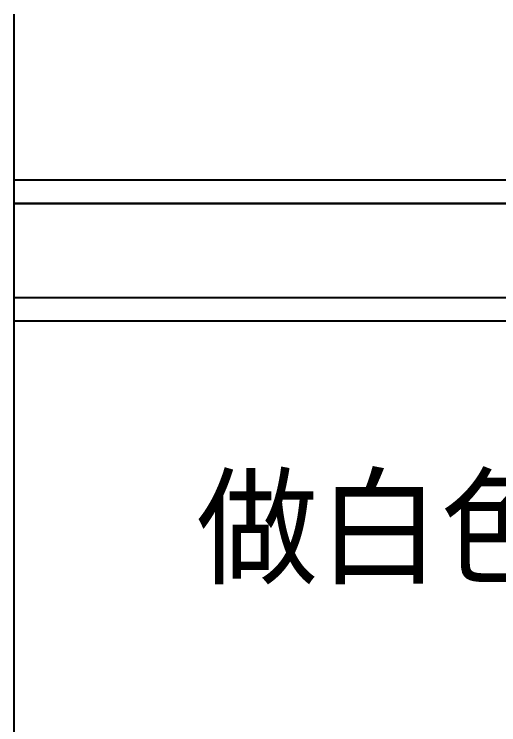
# Model space of a CAD drawing. Header units: metres. Extents: x -3883 to -1346, y 7082 to 10301.
# Drawn here: x -3839 to -3322, y 8210 to 8967 of the extents above; entities that cross this region are included whole.
import ezdxf

# ---------------------------------------------------------------- set-up
doc = ezdxf.new("R2010")
doc.units = ezdxf.units.M
for name, color, linetype in [('E_WALL', 7, 'Continuous'), ('LM', 141, 'Continuous'), ('PUB_TEXT', 7, 'Continuous'), ('S_OTHER', 7, 'Continuous')]:
    doc.layers.add(name, color=color, linetype=linetype)

msp = doc.modelspace()

# ---------------------------------------------------------------- linework, layer by layer
at = {"layer": 'E_WALL'}
for p, q in [((-3838.73, 8765.21), (-2630.48, 8765.21)), ((-3838.73, 8765.21), (-3475.01, 8765.21)), ((-3838.73, 8665.21), (-2707.64, 8665.21)), ((-3838.73, 8665.21), (-3475.01, 8665.21))]:
    msp.add_line(p, q, dxfattribs=at)
msp.add_lwpolyline([(-3838.73, 8665.21), (-2707.64, 8665.21), (-2707.64, 8265.21), (-2507.64, 8265.21), (-2507.64, 8615.21), (-2407.64, 8615.21), (-2407.64, 8765.21), (-2507.64, 8765.21), (-2507.64, 8965.21), (-2613.92, 8965.21), (-2630.48, 8965.18), (-2630.48, 8765.21), (-3838.73, 8765.21)], dxfattribs=at)
at = {"layer": 'LM'}
for p, q in [((-2655.48, 8790.21), (-3838.73, 8790.21)), ((-3838.73, 8640.21), (-2732.64, 8640.21))]:
    msp.add_line(p, q, dxfattribs=at)
at = {"layer": 'S_OTHER'}
msp.add_line((-3838.73, 7754.22), (-3838.73, 8967.19), dxfattribs=at)

# ---------------------------------------------------------------- texts
at = {"layer": 'PUB_TEXT'}
msp.add_text('做白色刮塑', height=100, dxfattribs=at).set_placement((-3644.5, 8370.6))

doc.saveas('drawing.dxf')
